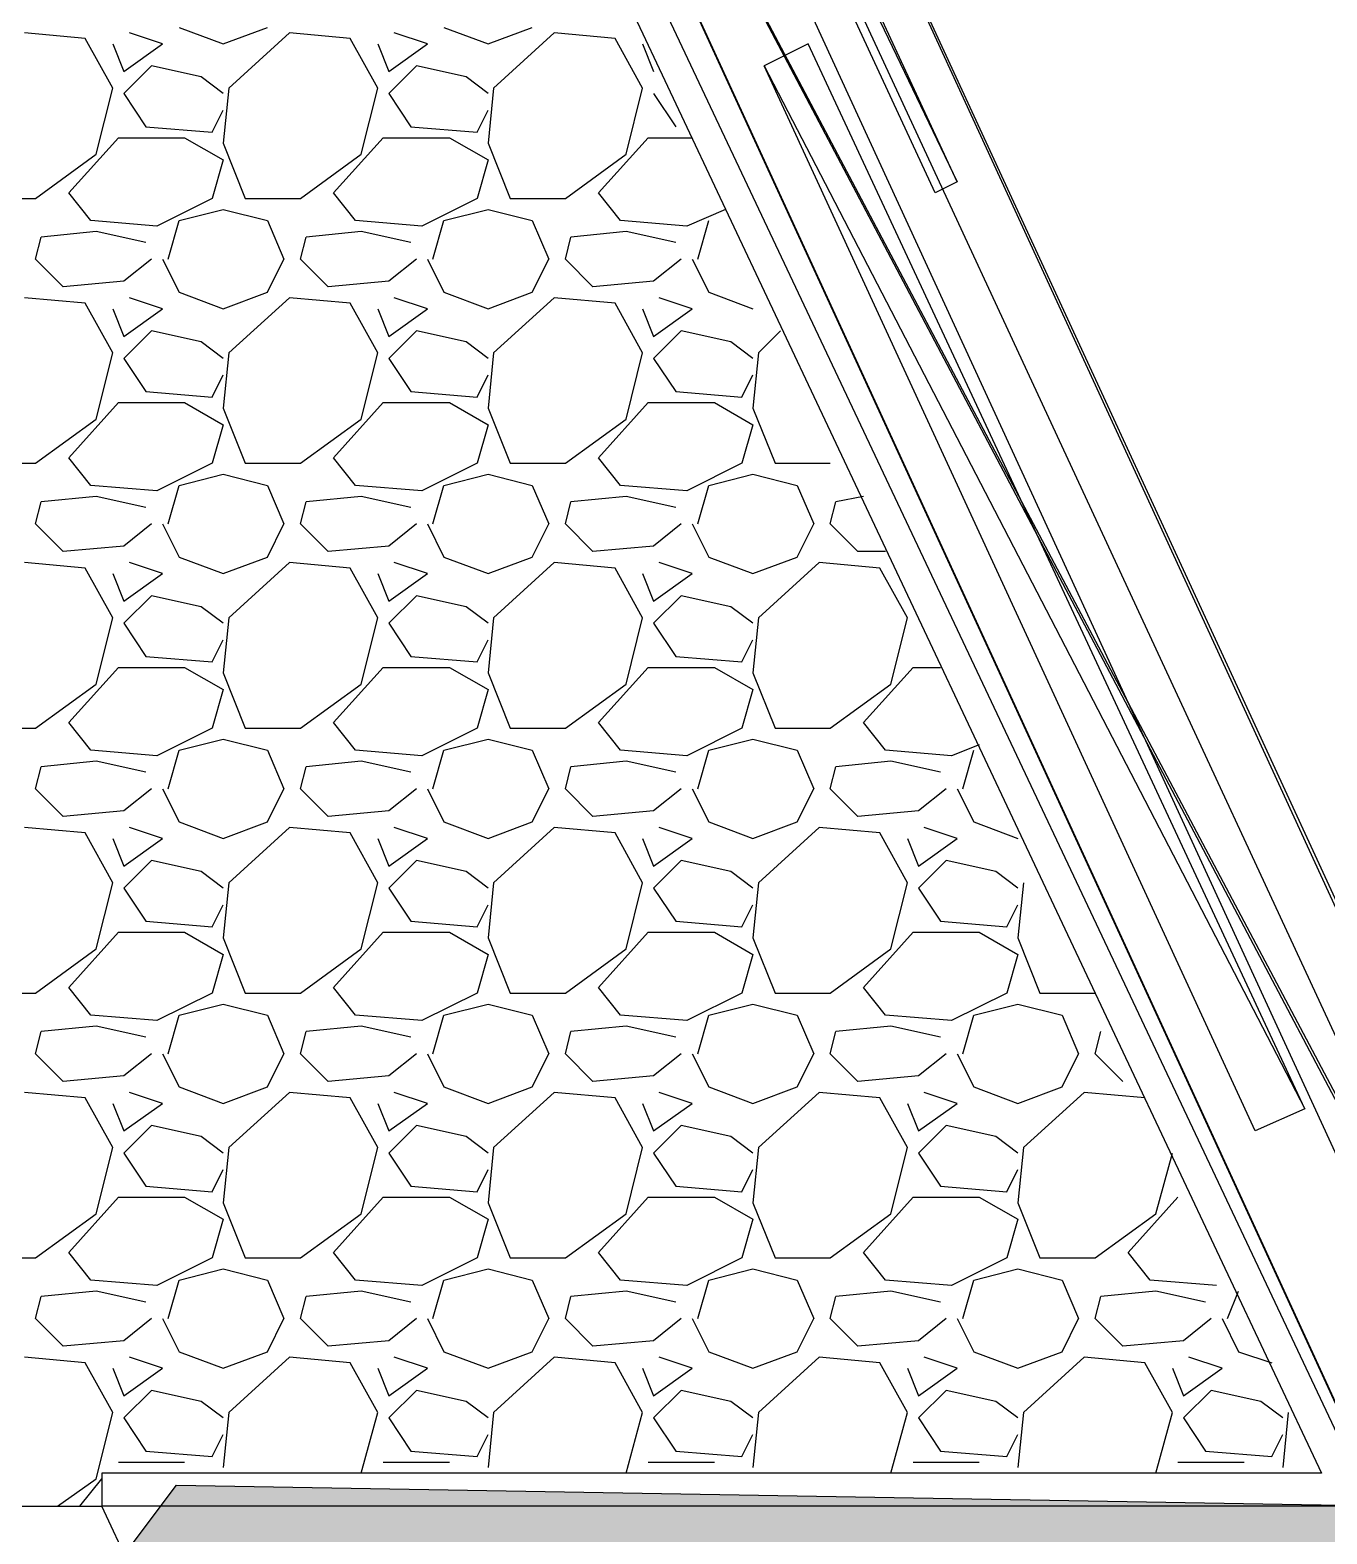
# Model space of a CAD drawing. Header units: metres. Extents: x 1 to 213, y 1 to 147.
# Drawn here: x 82.314 to 84.801, y 135.593 to 138.478 of the extents above; entities that cross this region are included whole.
import ezdxf

# ---------------------------------------------------------------- set-up
doc = ezdxf.new("R2010")
doc.units = ezdxf.units.M
doc.layers.add('00-BASE-ARQUITECTURA', color=8, linetype='Continuous')
doc.layers.add('00-BASE-MAICILLO-EXISTENTE', color=33, linetype='Continuous')

msp = doc.modelspace()

# ---------------------------------------------------------------- hatches: boundary and pattern name
at = {"layer": '00-BASE-MAICILLO-EXISTENTE'}
h = msp.add_hatch(dxfattribs=at)
h.set_pattern_fill('AR-SAND', scale=0.02)
h.paths.add_polyline_path([(52.2111, 142.4781), (53.0489, 142.3458), (60.1927, 142.434), (60.5896, 142.3017), (66.7191, 142.3899), (76.1559, 142.2576), (76.2, 140.2732), (75.9354, 139.8763), (74.2156, 138.8621), (73.4659, 139.6999), (73.1573, 139.7881), (72.6281, 139.6999), (71.217, 138.8621), (70.776, 139.5235), (70.2468, 139.8322), (69.7177, 139.6999), (68.3507, 138.8621), (67.9097, 139.5235), (67.3805, 139.8322), (66.7632, 139.6558), (65.4843, 138.8621), (65.2639, 138.9503), (64.6906, 139.7881), (64.1614, 139.7881), (63.7646, 139.5676), (62.618, 138.8621), (62.2652, 138.4211), (62.3093, 134.8933), (62.7062, 134.3201), (80.301, 134.3201), (82.109, 134.1878), (82.5059, 134.3201), (82.7704, 134.6728), (82.4618, 135.5107), (82.5941, 135.6871), (85.1517, 135.643), (86.0336, 133.4381), (86.5187, 132.7326), (87.577, 130.1749), (98.469, 106.627), (96.7052, 105.7892), (96.3083, 105.7451), (95.9555, 105.4364), (93.3097, 104.2017), (92.9128, 104.5545), (92.7805, 105.0395), (91.9427, 106.2743), (90.7079, 107.6413), (89.0322, 108.9201), (87.4888, 109.6697), (87.7093, 109.7138), (87.9739, 110.0666), (87.9739, 110.4194), (87.6211, 110.8163), (87.092, 110.8163), (86.8274, 110.5958), (86.7392, 110.1548), (86.9597, 109.7579), (86.651, 109.9343), (84.5784, 110.2871), (71.7461, 110.1989), (69.8941, 110.3753), (67.2923, 110.1548), (64.8229, 109.4052), (63.2795, 108.5232), (60.81, 106.0538), (59.7076, 103.9812), (59.2225, 102.526), (59.0021, 101.0267), (59.0021, 98.6895), (58.8698, 98.5131), (52.1229, 98.425), (51.9906, 98.7777), (51.9906, 112.6242), (52.1229, 122.3697), (52.0788, 142.2135), (52.2111, 142.4781)])

# ---------------------------------------------------------------- linework, layer by layer
at = {"layer": '00-BASE-ARQUITECTURA'}
for points in [[(132.7326, 32.6813), (129.9597, 38.5127), (126.753, 45.6776), (123.451, 52.7579), (120.0432, 60.0075), (116.7518, 67.2253), (113.5662, 74.2103), (110.4018, 81.3646), (106.9622, 88.4766), (103.6284, 95.705), (100.3476, 102.8064), (97.0456, 109.9925), (93.7859, 117.1045), (90.4204, 124.4811), (87.1396, 131.5402), (83.7529, 138.8427), (80.652, 145.5737)], [(52.1405, 142.4198), (79.3397, 142.2188), (82.9274, 140.4302), (98.4849, 106.6164)], [(76.1964, 142.0283), (79.3397, 142.0071), (82.7369, 140.1973), (84.8853, 135.6465), (82.4512, 135.6465)], [(76.2599, 141.9648), (79.3291, 141.9436), (82.6946, 140.155), (84.7901, 135.71), (82.4512, 135.71), (82.4512, 135.6465)], [(82.5994, 141.4038), (82.557, 141.3827), (84.0916, 138.1865), (82.5994, 141.4038)], [(82.557, 141.3827), (84.0916, 138.1865), (84.0493, 138.1653), (82.557, 141.3827)], [(83.1074, 140.5148), (82.7475, 140.3455), (86.1342, 133.932), (83.1074, 140.5148)], [(83.1179, 140.4937), (82.7581, 140.3243), (86.1553, 133.9108), (83.1179, 140.4937)], [(82.7475, 140.3455), (86.1342, 133.932), (85.7744, 133.7627), (82.7475, 140.3455)], [(82.7581, 140.3243), (86.1553, 133.9108), (85.7849, 133.7415), (82.7581, 140.3243)], [(76.2599, 139.9857), (78.7576, 135.6465), (82.4512, 135.6465)], [(82.4194, 138.4617), (82.303, 138.4723)], [(82.5676, 138.4511), (82.5041, 138.4723)], [(82.5994, 138.4828), (82.684, 138.4511)], [(82.684, 138.4511), (82.7687, 138.4828)], [(82.811, 138.4723), (82.6946, 138.3664)], [(82.9274, 138.4617), (82.811, 138.4723)], [(83.0756, 138.4511), (83.0121, 138.4723)], [(83.1074, 138.4828), (83.192, 138.4511)], [(83.192, 138.4511), (83.2767, 138.4828)], [(83.319, 138.4723), (83.2026, 138.3664)], [(83.4354, 138.4617), (83.319, 138.4723)], [(82.4723, 138.3664), (82.4194, 138.4617)], [(82.4723, 138.4511), (82.4935, 138.3982)], [(82.4935, 138.3982), (82.5676, 138.4511)], [(82.9803, 138.3664), (82.9274, 138.4617)], [(82.9803, 138.4511), (83.0015, 138.3982)], [(83.0015, 138.3982), (83.0756, 138.4511)], [(83.4883, 138.3664), (83.4354, 138.4617)], [(83.4883, 138.4511), (83.5095, 138.3982)], [(83.8058, 138.4511), (83.7212, 138.4088), (84.7583, 136.4085), (83.8058, 138.4511)], [(82.5464, 138.4088), (82.4935, 138.3558)], [(82.6417, 138.3876), (82.5464, 138.4088)], [(83.0544, 138.4088), (83.0015, 138.3558)], [(83.1497, 138.3876), (83.0544, 138.4088)], [(83.7212, 138.4088), (84.7583, 136.4085), (84.6631, 136.3662), (83.7212, 138.4088)], [(82.684, 138.3558), (82.6417, 138.3876)], [(83.192, 138.3558), (83.1497, 138.3876)], [(82.4406, 138.2394), (82.4723, 138.3664)], [(82.4935, 138.3558), (82.5359, 138.2923)], [(82.6946, 138.3664), (82.684, 138.2606)], [(82.9486, 138.2394), (82.9803, 138.3664)], [(83.0015, 138.3558), (83.0438, 138.2923)], [(83.2026, 138.3664), (83.192, 138.2606)], [(83.4566, 138.2394), (83.4883, 138.3664)], [(83.5095, 138.3558), (83.5518, 138.2923)], [(82.6628, 138.2818), (82.684, 138.3241)], [(83.1709, 138.2818), (83.192, 138.3241)], [(82.3877, 138.1653), (82.4829, 138.2712)], [(82.4829, 138.2712), (82.6099, 138.2712)], [(82.5359, 138.2923), (82.6628, 138.2818)], [(82.6099, 138.2712), (82.684, 138.2288)], [(82.8957, 138.1653), (82.9909, 138.2712)], [(82.9909, 138.2712), (83.1179, 138.2712)], [(83.0438, 138.2923), (83.1709, 138.2818)], [(83.1179, 138.2712), (83.192, 138.2288)], [(83.4037, 138.1653), (83.4989, 138.2712)], [(83.4989, 138.2712), (83.5836, 138.2712)], [(82.3242, 138.1548), (82.4406, 138.2394)], [(82.684, 138.2606), (82.7263, 138.1548)], [(82.8322, 138.1548), (82.9486, 138.2394)], [(83.192, 138.2606), (83.2343, 138.1548)], [(83.3402, 138.1548), (83.4566, 138.2394)], [(82.684, 138.2288), (82.6628, 138.1548)], [(83.192, 138.2288), (83.1709, 138.1548)], [(82.2183, 138.1548), (82.3242, 138.1548)], [(82.43, 138.1124), (82.3877, 138.1653)], [(82.6628, 138.1548), (82.557, 138.1018)], [(82.7263, 138.1548), (82.8322, 138.1548)], [(82.938, 138.1124), (82.8957, 138.1653)], [(83.1709, 138.1548), (83.065, 138.1018)], [(83.2343, 138.1548), (83.3402, 138.1548)], [(83.446, 138.1124), (83.4037, 138.1653)], [(82.5994, 138.1124), (82.684, 138.1336)], [(82.684, 138.1336), (82.7687, 138.1124)], [(83.1074, 138.1124), (83.192, 138.1336)], [(83.192, 138.1336), (83.2767, 138.1124)], [(83.6471, 138.1336), (83.573, 138.1018)], [(82.4406, 138.0913), (82.3348, 138.0807)], [(82.557, 138.1018), (82.43, 138.1124)], [(82.5359, 138.0701), (82.4406, 138.0913)], [(82.5782, 138.0383), (82.5994, 138.1124)], [(82.7687, 138.1124), (82.8004, 138.0383)], [(82.9486, 138.0913), (82.8428, 138.0807)], [(83.065, 138.1018), (82.938, 138.1124)], [(83.0438, 138.0701), (82.9486, 138.0913)], [(83.0862, 138.0383), (83.1074, 138.1124)], [(83.2767, 138.1124), (83.3084, 138.0383)], [(83.4566, 138.0913), (83.3508, 138.0807)], [(83.573, 138.1018), (83.446, 138.1124)], [(83.5518, 138.0701), (83.4566, 138.0913)], [(83.5942, 138.0383), (83.6154, 138.1124)], [(82.3242, 138.0383), (82.3348, 138.0807)], [(82.8322, 138.0383), (82.8428, 138.0807)], [(83.3402, 138.0383), (83.3508, 138.0807)], [(82.3771, 137.9854), (82.3242, 138.0383)], [(82.5464, 138.0383), (82.4935, 137.996)], [(82.5676, 138.0383), (82.5994, 137.9748)], [(82.7687, 137.9748), (82.8004, 138.0383)], [(82.8851, 137.9854), (82.8322, 138.0383)], [(83.0544, 138.0383), (83.0015, 137.996)], [(83.0756, 138.0383), (83.1074, 137.9748)], [(83.2767, 137.9748), (83.3084, 138.0383)], [(83.3931, 137.9854), (83.3402, 138.0383)], [(83.5624, 138.0383), (83.5095, 137.996)], [(83.5836, 138.0383), (83.6154, 137.9748)], [(82.4935, 137.996), (82.3771, 137.9854)], [(83.0015, 137.996), (82.8851, 137.9854)], [(83.5095, 137.996), (83.3931, 137.9854)], [(82.4194, 137.9537), (82.303, 137.9643)], [(82.4723, 137.8584), (82.4194, 137.9537)], [(82.5676, 137.9431), (82.5041, 137.9643)], [(82.5994, 137.9748), (82.684, 137.9431)], [(82.684, 137.9431), (82.7687, 137.9748)], [(82.811, 137.9643), (82.6946, 137.8584)], [(82.9274, 137.9537), (82.811, 137.9643)], [(82.9803, 137.8584), (82.9274, 137.9537)], [(83.0756, 137.9431), (83.0121, 137.9643)], [(83.1074, 137.9748), (83.192, 137.9431)], [(83.192, 137.9431), (83.2767, 137.9748)], [(83.319, 137.9643), (83.2026, 137.8584)], [(83.4354, 137.9537), (83.319, 137.9643)], [(83.4883, 137.8584), (83.4354, 137.9537)], [(83.5836, 137.9431), (83.5201, 137.9643)], [(83.6154, 137.9748), (83.7, 137.9431)], [(82.4723, 137.9431), (82.4935, 137.8902)], [(82.4935, 137.8902), (82.5676, 137.9431)], [(82.9803, 137.9431), (83.0015, 137.8902)], [(83.0015, 137.8902), (83.0756, 137.9431)], [(83.4883, 137.9431), (83.5095, 137.8902)], [(83.5095, 137.8902), (83.5836, 137.9431)], [(82.5464, 137.9008), (82.4935, 137.8478)], [(82.6417, 137.8796), (82.5464, 137.9008)], [(83.0544, 137.9008), (83.0015, 137.8478)], [(83.1497, 137.8796), (83.0544, 137.9008)], [(83.5624, 137.9008), (83.5095, 137.8478)], [(83.6577, 137.8796), (83.5624, 137.9008)], [(83.7529, 137.9008), (83.7106, 137.8584)], [(82.684, 137.8478), (82.6417, 137.8796)], [(83.192, 137.8478), (83.1497, 137.8796)], [(83.7, 137.8478), (83.6577, 137.8796)], [(82.4406, 137.7314), (82.4723, 137.8584)], [(82.4935, 137.8478), (82.5359, 137.7843)], [(82.6946, 137.8584), (82.684, 137.7526)], [(82.9486, 137.7314), (82.9803, 137.8584)], [(83.0015, 137.8478), (83.0438, 137.7843)], [(83.2026, 137.8584), (83.192, 137.7526)], [(83.4566, 137.7314), (83.4883, 137.8584)], [(83.5095, 137.8478), (83.5518, 137.7843)], [(83.7106, 137.8584), (83.7, 137.7526)], [(82.6628, 137.7738), (82.684, 137.8161)], [(83.1709, 137.7738), (83.192, 137.8161)], [(83.6789, 137.7738), (83.7, 137.8161)], [(82.5359, 137.7843), (82.6628, 137.7738)], [(83.0438, 137.7843), (83.1709, 137.7738)], [(83.5518, 137.7843), (83.6789, 137.7738)], [(82.3877, 137.6573), (82.4829, 137.7632)], [(82.4829, 137.7632), (82.6099, 137.7632)], [(82.6099, 137.7632), (82.684, 137.7208)], [(82.684, 137.7526), (82.7263, 137.6468)], [(82.8957, 137.6573), (82.9909, 137.7632)], [(82.9909, 137.7632), (83.1179, 137.7632)], [(83.1179, 137.7632), (83.192, 137.7208)], [(83.192, 137.7526), (83.2343, 137.6468)], [(83.4037, 137.6573), (83.4989, 137.7632)], [(83.4989, 137.7632), (83.6259, 137.7632)], [(83.6259, 137.7632), (83.7, 137.7208)], [(83.7, 137.7526), (83.7423, 137.6468)], [(82.3242, 137.6468), (82.4406, 137.7314)], [(82.684, 137.7208), (82.6628, 137.6468)], [(82.8322, 137.6468), (82.9486, 137.7314)], [(83.192, 137.7208), (83.1709, 137.6468)], [(83.3402, 137.6468), (83.4566, 137.7314)], [(83.7, 137.7208), (83.6789, 137.6468)], [(82.2183, 137.6468), (82.3242, 137.6468)], [(82.43, 137.6044), (82.3877, 137.6573)], [(82.6628, 137.6468), (82.557, 137.5938)], [(82.7263, 137.6468), (82.8322, 137.6468)], [(82.938, 137.6044), (82.8957, 137.6573)], [(83.1709, 137.6468), (83.065, 137.5938)], [(83.2343, 137.6468), (83.3402, 137.6468)], [(83.446, 137.6044), (83.4037, 137.6573)], [(83.6789, 137.6468), (83.573, 137.5938)], [(83.7423, 137.6468), (83.8482, 137.6468)], [(82.557, 137.5938), (82.43, 137.6044)], [(82.5782, 137.5303), (82.5994, 137.6044)], [(82.5994, 137.6044), (82.684, 137.6256)], [(82.684, 137.6256), (82.7687, 137.6044)], [(82.7687, 137.6044), (82.8004, 137.5303)], [(83.065, 137.5938), (82.938, 137.6044)], [(83.0862, 137.5303), (83.1074, 137.6044)], [(83.1074, 137.6044), (83.192, 137.6256)], [(83.192, 137.6256), (83.2767, 137.6044)], [(83.2767, 137.6044), (83.3084, 137.5303)], [(83.573, 137.5938), (83.446, 137.6044)], [(83.5942, 137.5303), (83.6154, 137.6044)], [(83.6154, 137.6044), (83.7, 137.6256)], [(83.7, 137.6256), (83.7847, 137.6044)], [(83.7847, 137.6044), (83.8164, 137.5303)], [(82.3242, 137.5303), (82.3348, 137.5727)], [(82.4406, 137.5833), (82.3348, 137.5727)], [(82.5359, 137.5621), (82.4406, 137.5833)], [(82.8322, 137.5303), (82.8428, 137.5727)], [(82.9486, 137.5833), (82.8428, 137.5727)], [(83.0438, 137.5621), (82.9486, 137.5833)], [(83.3402, 137.5303), (83.3508, 137.5727)], [(83.4566, 137.5833), (83.3508, 137.5727)], [(83.5518, 137.5621), (83.4566, 137.5833)], [(83.8482, 137.5303), (83.8588, 137.5727)], [(83.9117, 137.5833), (83.8588, 137.5727)], [(82.3771, 137.4774), (82.3242, 137.5303)], [(82.5464, 137.5303), (82.4935, 137.488)], [(82.5676, 137.5303), (82.5994, 137.4668)], [(82.7687, 137.4668), (82.8004, 137.5303)], [(82.8851, 137.4774), (82.8322, 137.5303)], [(83.0544, 137.5303), (83.0015, 137.488)], [(83.0756, 137.5303), (83.1074, 137.4668)], [(83.2767, 137.4668), (83.3084, 137.5303)], [(83.3931, 137.4774), (83.3402, 137.5303)], [(83.5624, 137.5303), (83.5095, 137.488)], [(83.5836, 137.5303), (83.6154, 137.4668)], [(83.7847, 137.4668), (83.8164, 137.5303)], [(83.9011, 137.4774), (83.8482, 137.5303)], [(82.4935, 137.488), (82.3771, 137.4774)], [(83.0015, 137.488), (82.8851, 137.4774)], [(83.5095, 137.488), (83.3931, 137.4774)], [(82.4194, 137.4457), (82.303, 137.4563)], [(82.5676, 137.4351), (82.5041, 137.4563)], [(82.5994, 137.4668), (82.684, 137.4351)], [(82.684, 137.4351), (82.7687, 137.4668)], [(82.811, 137.4563), (82.6946, 137.3504)], [(82.9274, 137.4457), (82.811, 137.4563)], [(83.0756, 137.4351), (83.0121, 137.4563)], [(83.1074, 137.4668), (83.192, 137.4351)], [(83.192, 137.4351), (83.2767, 137.4668)], [(83.319, 137.4563), (83.2026, 137.3504)], [(83.4354, 137.4457), (83.319, 137.4563)], [(83.5836, 137.4351), (83.5201, 137.4563)], [(83.6154, 137.4668), (83.7, 137.4351)], [(83.7, 137.4351), (83.7847, 137.4668)], [(83.827, 137.4563), (83.7106, 137.3504)], [(83.9434, 137.4457), (83.827, 137.4563)], [(83.954, 137.4774), (83.9011, 137.4774)], [(82.4723, 137.3504), (82.4194, 137.4457)], [(82.4723, 137.4351), (82.4935, 137.3822)], [(82.4935, 137.3822), (82.5676, 137.4351)], [(82.9803, 137.3504), (82.9274, 137.4457)], [(82.9803, 137.4351), (83.0015, 137.3822)], [(83.0015, 137.3822), (83.0756, 137.4351)], [(83.4883, 137.3504), (83.4354, 137.4457)], [(83.4883, 137.4351), (83.5095, 137.3822)], [(83.5095, 137.3822), (83.5836, 137.4351)], [(83.9963, 137.3504), (83.9434, 137.4457)], [(82.5464, 137.3928), (82.4935, 137.3398)], [(82.6417, 137.3716), (82.5464, 137.3928)], [(82.684, 137.3398), (82.6417, 137.3716)], [(83.0544, 137.3928), (83.0015, 137.3398)], [(83.1497, 137.3716), (83.0544, 137.3928)], [(83.192, 137.3398), (83.1497, 137.3716)], [(83.5624, 137.3928), (83.5095, 137.3398)], [(83.6577, 137.3716), (83.5624, 137.3928)], [(83.7, 137.3398), (83.6577, 137.3716)], [(82.4406, 137.2234), (82.4723, 137.3504)], [(82.6946, 137.3504), (82.684, 137.2446)], [(82.9486, 137.2234), (82.9803, 137.3504)], [(83.2026, 137.3504), (83.192, 137.2446)], [(83.4566, 137.2234), (83.4883, 137.3504)], [(83.7106, 137.3504), (83.7, 137.2446)], [(83.9646, 137.2234), (83.9963, 137.3504)], [(82.4935, 137.3398), (82.5359, 137.2763)], [(83.0015, 137.3398), (83.0438, 137.2763)], [(83.5095, 137.3398), (83.5518, 137.2763)], [(82.6628, 137.2658), (82.684, 137.3081)], [(83.1709, 137.2658), (83.192, 137.3081)], [(83.6789, 137.2658), (83.7, 137.3081)], [(82.3877, 137.1493), (82.4829, 137.2552)], [(82.4829, 137.2552), (82.6099, 137.2552)], [(82.5359, 137.2763), (82.6628, 137.2658)], [(82.6099, 137.2552), (82.684, 137.2128)], [(82.8957, 137.1493), (82.9909, 137.2552)], [(82.9909, 137.2552), (83.1179, 137.2552)], [(83.0438, 137.2763), (83.1709, 137.2658)], [(83.1179, 137.2552), (83.192, 137.2128)], [(83.4037, 137.1493), (83.4989, 137.2552)], [(83.4989, 137.2552), (83.6259, 137.2552)], [(83.5518, 137.2763), (83.6789, 137.2658)], [(83.6259, 137.2552), (83.7, 137.2128)], [(83.9117, 137.1493), (84.0069, 137.2552)], [(84.0069, 137.2552), (84.0598, 137.2552)], [(82.684, 137.2446), (82.7263, 137.1388)], [(83.192, 137.2446), (83.2343, 137.1388)], [(83.7, 137.2446), (83.7423, 137.1388)], [(82.3242, 137.1388), (82.4406, 137.2234)], [(82.684, 137.2128), (82.6628, 137.1388)], [(82.8322, 137.1388), (82.9486, 137.2234)], [(83.192, 137.2128), (83.1709, 137.1388)], [(83.3402, 137.1388), (83.4566, 137.2234)], [(83.7, 137.2128), (83.6789, 137.1388)], [(83.8482, 137.1388), (83.9646, 137.2234)], [(82.43, 137.0964), (82.3877, 137.1493)], [(82.938, 137.0964), (82.8957, 137.1493)], [(83.446, 137.0964), (83.4037, 137.1493)], [(83.954, 137.0964), (83.9117, 137.1493)], [(82.2183, 137.1388), (82.3242, 137.1388)], [(82.6628, 137.1388), (82.557, 137.0858)], [(82.5994, 137.0964), (82.684, 137.1176)], [(82.684, 137.1176), (82.7687, 137.0964)], [(82.7263, 137.1388), (82.8322, 137.1388)], [(83.1709, 137.1388), (83.065, 137.0858)], [(83.1074, 137.0964), (83.192, 137.1176)], [(83.192, 137.1176), (83.2767, 137.0964)], [(83.2343, 137.1388), (83.3402, 137.1388)], [(83.6789, 137.1388), (83.573, 137.0858)], [(83.6154, 137.0964), (83.7, 137.1176)], [(83.7, 137.1176), (83.7847, 137.0964)], [(83.7423, 137.1388), (83.8482, 137.1388)], [(82.557, 137.0858), (82.43, 137.0964)], [(82.5782, 137.0223), (82.5994, 137.0964)], [(82.7687, 137.0964), (82.8004, 137.0223)], [(83.065, 137.0858), (82.938, 137.0964)], [(83.0862, 137.0223), (83.1074, 137.0964)], [(83.2767, 137.0964), (83.3084, 137.0223)], [(83.573, 137.0858), (83.446, 137.0964)], [(83.5942, 137.0223), (83.6154, 137.0964)], [(83.7847, 137.0964), (83.8164, 137.0223)], [(84.081, 137.0858), (83.954, 137.0964)], [(84.1339, 137.107), (84.081, 137.0858)], [(84.1022, 137.0223), (84.1234, 137.0964)], [(82.3242, 137.0223), (82.3348, 137.0647)], [(82.4406, 137.0753), (82.3348, 137.0647)], [(82.5359, 137.0541), (82.4406, 137.0753)], [(82.8322, 137.0223), (82.8428, 137.0647)], [(82.9486, 137.0753), (82.8428, 137.0647)], [(83.0438, 137.0541), (82.9486, 137.0753)], [(83.3402, 137.0223), (83.3508, 137.0647)], [(83.4566, 137.0753), (83.3508, 137.0647)], [(83.5518, 137.0541), (83.4566, 137.0753)], [(83.8482, 137.0223), (83.8588, 137.0647)], [(83.9646, 137.0753), (83.8588, 137.0647)], [(84.0598, 137.0541), (83.9646, 137.0753)], [(82.3771, 136.9694), (82.3242, 137.0223)], [(82.5464, 137.0223), (82.4935, 136.98)], [(82.5676, 137.0223), (82.5994, 136.9588)], [(82.7687, 136.9588), (82.8004, 137.0223)], [(82.8851, 136.9694), (82.8322, 137.0223)], [(83.0544, 137.0223), (83.0015, 136.98)], [(83.0756, 137.0223), (83.1074, 136.9588)], [(83.2767, 136.9588), (83.3084, 137.0223)], [(83.3931, 136.9694), (83.3402, 137.0223)], [(83.5624, 137.0223), (83.5095, 136.98)], [(83.5836, 137.0223), (83.6154, 136.9588)], [(83.7847, 136.9588), (83.8164, 137.0223)], [(83.9011, 136.9694), (83.8482, 137.0223)], [(84.0704, 137.0223), (84.0175, 136.98)], [(84.0916, 137.0223), (84.1234, 136.9588)], [(82.4935, 136.98), (82.3771, 136.9694)], [(83.0015, 136.98), (82.8851, 136.9694)], [(83.5095, 136.98), (83.3931, 136.9694)], [(84.0175, 136.98), (83.9011, 136.9694)], [(82.4194, 136.9377), (82.303, 136.9483)], [(82.4723, 136.8424), (82.4194, 136.9377)], [(82.5676, 136.9271), (82.5041, 136.9483)], [(82.5994, 136.9588), (82.684, 136.9271)], [(82.684, 136.9271), (82.7687, 136.9588)], [(82.811, 136.9483), (82.6946, 136.8424)], [(82.9274, 136.9377), (82.811, 136.9483)], [(82.9803, 136.8424), (82.9274, 136.9377)], [(83.0756, 136.9271), (83.0121, 136.9483)], [(83.1074, 136.9588), (83.192, 136.9271)], [(83.192, 136.9271), (83.2767, 136.9588)], [(83.319, 136.9483), (83.2026, 136.8424)], [(83.4354, 136.9377), (83.319, 136.9483)], [(83.4883, 136.8424), (83.4354, 136.9377)], [(83.5836, 136.9271), (83.5201, 136.9483)], [(83.6154, 136.9588), (83.7, 136.9271)], [(83.7, 136.9271), (83.7847, 136.9588)], [(83.827, 136.9483), (83.7106, 136.8424)], [(83.9434, 136.9377), (83.827, 136.9483)], [(83.9963, 136.8424), (83.9434, 136.9377)], [(84.0916, 136.9271), (84.0281, 136.9483)], [(84.1234, 136.9588), (84.208, 136.9271)], [(82.4723, 136.9271), (82.4935, 136.8742)], [(82.4935, 136.8742), (82.5676, 136.9271)], [(82.9803, 136.9271), (83.0015, 136.8742)], [(83.0015, 136.8742), (83.0756, 136.9271)], [(83.4883, 136.9271), (83.5095, 136.8742)], [(83.5095, 136.8742), (83.5836, 136.9271)], [(83.9963, 136.9271), (84.0175, 136.8742)], [(84.0175, 136.8742), (84.0916, 136.9271)], [(82.5464, 136.8848), (82.4935, 136.8318)], [(82.6417, 136.8636), (82.5464, 136.8848)], [(83.0544, 136.8848), (83.0015, 136.8318)], [(83.1497, 136.8636), (83.0544, 136.8848)], [(83.5624, 136.8848), (83.5095, 136.8318)], [(83.6577, 136.8636), (83.5624, 136.8848)], [(84.0704, 136.8848), (84.0175, 136.8318)], [(84.1657, 136.8636), (84.0704, 136.8848)], [(82.684, 136.8318), (82.6417, 136.8636)], [(83.192, 136.8318), (83.1497, 136.8636)], [(83.7, 136.8318), (83.6577, 136.8636)], [(84.208, 136.8318), (84.1657, 136.8636)], [(82.4406, 136.7154), (82.4723, 136.8424)], [(82.4935, 136.8318), (82.5359, 136.7683)], [(82.6946, 136.8424), (82.684, 136.7366)], [(82.9486, 136.7154), (82.9803, 136.8424)], [(83.0015, 136.8318), (83.0438, 136.7683)], [(83.2026, 136.8424), (83.192, 136.7366)], [(83.4566, 136.7154), (83.4883, 136.8424)], [(83.5095, 136.8318), (83.5518, 136.7683)], [(83.7106, 136.8424), (83.7, 136.7366)], [(83.9646, 136.7154), (83.9963, 136.8424)], [(84.0175, 136.8318), (84.0598, 136.7683)], [(84.2186, 136.8424), (84.208, 136.7366)], [(82.6628, 136.7578), (82.684, 136.8001)], [(83.1709, 136.7578), (83.192, 136.8001)], [(83.6789, 136.7578), (83.7, 136.8001)], [(84.1869, 136.7578), (84.208, 136.8001)], [(82.5359, 136.7683), (82.6628, 136.7578)], [(83.0438, 136.7683), (83.1709, 136.7578)], [(83.5518, 136.7683), (83.6789, 136.7578)], [(84.0598, 136.7683), (84.1869, 136.7578)], [(82.3877, 136.6413), (82.4829, 136.7472)], [(82.4829, 136.7472), (82.6099, 136.7472)], [(82.6099, 136.7472), (82.684, 136.7048)], [(82.684, 136.7366), (82.7263, 136.6308)], [(82.8957, 136.6413), (82.9909, 136.7472)], [(82.9909, 136.7472), (83.1179, 136.7472)], [(83.1179, 136.7472), (83.192, 136.7048)], [(83.192, 136.7366), (83.2343, 136.6308)], [(83.4037, 136.6413), (83.4989, 136.7472)], [(83.4989, 136.7472), (83.6259, 136.7472)], [(83.6259, 136.7472), (83.7, 136.7048)], [(83.7, 136.7366), (83.7423, 136.6308)], [(83.9117, 136.6413), (84.0069, 136.7472)], [(84.0069, 136.7472), (84.1339, 136.7472)], [(84.1339, 136.7472), (84.208, 136.7048)], [(84.208, 136.7366), (84.2503, 136.6308)], [(82.3242, 136.6308), (82.4406, 136.7154)], [(82.8322, 136.6308), (82.9486, 136.7154)], [(83.3402, 136.6308), (83.4566, 136.7154)], [(83.8482, 136.6308), (83.9646, 136.7154)], [(82.684, 136.7048), (82.6628, 136.6308)], [(83.192, 136.7048), (83.1709, 136.6308)], [(83.7, 136.7048), (83.6789, 136.6308)], [(84.208, 136.7048), (84.1869, 136.6308)], [(82.2183, 136.6308), (82.3242, 136.6308)], [(82.43, 136.5884), (82.3877, 136.6413)], [(82.6628, 136.6308), (82.557, 136.5778)], [(82.7263, 136.6308), (82.8322, 136.6308)], [(82.938, 136.5884), (82.8957, 136.6413)], [(83.1709, 136.6308), (83.065, 136.5778)], [(83.2343, 136.6308), (83.3402, 136.6308)], [(83.446, 136.5884), (83.4037, 136.6413)], [(83.6789, 136.6308), (83.573, 136.5778)], [(83.7423, 136.6308), (83.8482, 136.6308)], [(83.954, 136.5884), (83.9117, 136.6413)], [(84.1869, 136.6308), (84.081, 136.5778)], [(84.2503, 136.6308), (84.3562, 136.6308)], [(82.5994, 136.5884), (82.684, 136.6096)], [(82.684, 136.6096), (82.7687, 136.5884)], [(83.1074, 136.5884), (83.192, 136.6096)], [(83.192, 136.6096), (83.2767, 136.5884)], [(83.6154, 136.5884), (83.7, 136.6096)], [(83.7, 136.6096), (83.7847, 136.5884)], [(84.1234, 136.5884), (84.208, 136.6096)], [(84.208, 136.6096), (84.2927, 136.5884)], [(82.4406, 136.5673), (82.3348, 136.5567)], [(82.557, 136.5778), (82.43, 136.5884)], [(82.5359, 136.5461), (82.4406, 136.5673)], [(82.5782, 136.5143), (82.5994, 136.5884)], [(82.7687, 136.5884), (82.8004, 136.5143)], [(82.9486, 136.5673), (82.8428, 136.5567)], [(83.065, 136.5778), (82.938, 136.5884)], [(83.0438, 136.5461), (82.9486, 136.5673)], [(83.0862, 136.5143), (83.1074, 136.5884)], [(83.2767, 136.5884), (83.3084, 136.5143)], [(83.4566, 136.5673), (83.3508, 136.5567)], [(83.573, 136.5778), (83.446, 136.5884)], [(83.5518, 136.5461), (83.4566, 136.5673)], [(83.5942, 136.5143), (83.6154, 136.5884)], [(83.7847, 136.5884), (83.8164, 136.5143)], [(83.9646, 136.5673), (83.8588, 136.5567)], [(84.081, 136.5778), (83.954, 136.5884)], [(84.0598, 136.5461), (83.9646, 136.5673)], [(84.1022, 136.5143), (84.1234, 136.5884)], [(84.2927, 136.5884), (84.3244, 136.5143)], [(82.3242, 136.5143), (82.3348, 136.5567)], [(82.8322, 136.5143), (82.8428, 136.5567)], [(83.3402, 136.5143), (83.3508, 136.5567)], [(83.8482, 136.5143), (83.8588, 136.5567)], [(84.3562, 136.5143), (84.3668, 136.5567)], [(82.3771, 136.4614), (82.3242, 136.5143)], [(82.5464, 136.5143), (82.4935, 136.472)], [(82.5676, 136.5143), (82.5994, 136.4508)], [(82.7687, 136.4508), (82.8004, 136.5143)], [(82.8851, 136.4614), (82.8322, 136.5143)], [(83.0544, 136.5143), (83.0015, 136.472)], [(83.0756, 136.5143), (83.1074, 136.4508)], [(83.2767, 136.4508), (83.3084, 136.5143)], [(83.3931, 136.4614), (83.3402, 136.5143)], [(83.5624, 136.5143), (83.5095, 136.472)], [(83.5836, 136.5143), (83.6154, 136.4508)], [(83.7847, 136.4508), (83.8164, 136.5143)], [(83.9011, 136.4614), (83.8482, 136.5143)], [(84.0704, 136.5143), (84.0175, 136.472)], [(84.0916, 136.5143), (84.1234, 136.4508)], [(84.2927, 136.4508), (84.3244, 136.5143)], [(84.4091, 136.4614), (84.3562, 136.5143)], [(82.4935, 136.472), (82.3771, 136.4614)], [(82.5994, 136.4508), (82.684, 136.4191)], [(82.684, 136.4191), (82.7687, 136.4508)], [(83.0015, 136.472), (82.8851, 136.4614)], [(83.1074, 136.4508), (83.192, 136.4191)], [(83.192, 136.4191), (83.2767, 136.4508)], [(83.5095, 136.472), (83.3931, 136.4614)], [(83.6154, 136.4508), (83.7, 136.4191)], [(83.7, 136.4191), (83.7847, 136.4508)], [(84.0175, 136.472), (83.9011, 136.4614)], [(84.1234, 136.4508), (84.208, 136.4191)], [(84.208, 136.4191), (84.2927, 136.4508)], [(82.4194, 136.4297), (82.303, 136.4403)], [(82.4723, 136.3344), (82.4194, 136.4297)], [(82.4723, 136.4191), (82.4935, 136.3662)], [(82.4935, 136.3662), (82.5676, 136.4191)], [(82.5676, 136.4191), (82.5041, 136.4403)], [(82.811, 136.4403), (82.6946, 136.3344)], [(82.9274, 136.4297), (82.811, 136.4403)], [(82.9803, 136.3344), (82.9274, 136.4297)], [(82.9803, 136.4191), (83.0015, 136.3662)], [(83.0015, 136.3662), (83.0756, 136.4191)], [(83.0756, 136.4191), (83.0121, 136.4403)], [(83.319, 136.4403), (83.2026, 136.3344)], [(83.4354, 136.4297), (83.319, 136.4403)], [(83.4883, 136.3344), (83.4354, 136.4297)], [(83.4883, 136.4191), (83.5095, 136.3662)], [(83.5095, 136.3662), (83.5836, 136.4191)], [(83.5836, 136.4191), (83.5201, 136.4403)], [(83.827, 136.4403), (83.7106, 136.3344)], [(83.9434, 136.4297), (83.827, 136.4403)], [(83.9963, 136.3344), (83.9434, 136.4297)], [(83.9963, 136.4191), (84.0175, 136.3662)], [(84.0175, 136.3662), (84.0916, 136.4191)], [(84.0916, 136.4191), (84.0281, 136.4403)], [(84.335, 136.4403), (84.2186, 136.3344)], [(84.4514, 136.4297), (84.335, 136.4403)], [(82.5464, 136.3768), (82.4935, 136.3238)], [(82.6417, 136.3556), (82.5464, 136.3768)], [(83.0544, 136.3768), (83.0015, 136.3238)], [(83.1497, 136.3556), (83.0544, 136.3768)], [(83.5624, 136.3768), (83.5095, 136.3238)], [(83.6577, 136.3556), (83.5624, 136.3768)], [(84.0704, 136.3768), (84.0175, 136.3238)], [(84.1657, 136.3556), (84.0704, 136.3768)], [(82.4406, 136.2074), (82.4723, 136.3344)], [(82.684, 136.3238), (82.6417, 136.3556)], [(82.6946, 136.3344), (82.684, 136.2286)], [(82.9486, 136.2074), (82.9803, 136.3344)], [(83.192, 136.3238), (83.1497, 136.3556)], [(83.2026, 136.3344), (83.192, 136.2286)], [(83.4566, 136.2074), (83.4883, 136.3344)], [(83.7, 136.3238), (83.6577, 136.3556)], [(83.7106, 136.3344), (83.7, 136.2286)], [(83.9646, 136.2074), (83.9963, 136.3344)], [(84.208, 136.3238), (84.1657, 136.3556)], [(84.2186, 136.3344), (84.208, 136.2286)], [(82.4935, 136.3238), (82.5359, 136.2603)], [(83.0015, 136.3238), (83.0438, 136.2603)], [(83.5095, 136.3238), (83.5518, 136.2603)], [(84.0175, 136.3238), (84.0598, 136.2603)], [(84.4726, 136.2074), (84.5043, 136.3238)], [(82.6628, 136.2498), (82.684, 136.2921)], [(83.1709, 136.2498), (83.192, 136.2921)], [(83.6789, 136.2498), (83.7, 136.2921)], [(84.1869, 136.2498), (84.208, 136.2921)], [(82.5359, 136.2603), (82.6628, 136.2498)], [(83.0438, 136.2603), (83.1709, 136.2498)], [(83.5518, 136.2603), (83.6789, 136.2498)], [(84.0598, 136.2603), (84.1869, 136.2498)], [(82.3877, 136.1333), (82.4829, 136.2392)], [(82.4829, 136.2392), (82.6099, 136.2392)], [(82.6099, 136.2392), (82.684, 136.1968)], [(82.684, 136.2286), (82.7263, 136.1228)], [(82.8957, 136.1333), (82.9909, 136.2392)], [(82.9909, 136.2392), (83.1179, 136.2392)], [(83.1179, 136.2392), (83.192, 136.1968)], [(83.192, 136.2286), (83.2343, 136.1228)], [(83.4037, 136.1333), (83.4989, 136.2392)], [(83.4989, 136.2392), (83.6259, 136.2392)], [(83.6259, 136.2392), (83.7, 136.1968)], [(83.7, 136.2286), (83.7423, 136.1228)], [(83.9117, 136.1333), (84.0069, 136.2392)], [(84.0069, 136.2392), (84.1339, 136.2392)], [(84.1339, 136.2392), (84.208, 136.1968)], [(84.208, 136.2286), (84.2503, 136.1228)], [(84.4197, 136.1333), (84.5149, 136.2392)], [(82.3242, 136.1228), (82.4406, 136.2074)], [(82.684, 136.1968), (82.6628, 136.1228)], [(82.8322, 136.1228), (82.9486, 136.2074)], [(83.192, 136.1968), (83.1709, 136.1228)], [(83.3402, 136.1228), (83.4566, 136.2074)], [(83.7, 136.1968), (83.6789, 136.1228)], [(83.8482, 136.1228), (83.9646, 136.2074)], [(84.208, 136.1968), (84.1869, 136.1228)], [(84.3562, 136.1228), (84.4726, 136.2074)], [(82.43, 136.0804), (82.3877, 136.1333)], [(82.938, 136.0804), (82.8957, 136.1333)], [(83.446, 136.0804), (83.4037, 136.1333)], [(83.954, 136.0804), (83.9117, 136.1333)], [(84.462, 136.0804), (84.4197, 136.1333)], [(82.2183, 136.1228), (82.3242, 136.1228)], [(82.6628, 136.1228), (82.557, 136.0698)], [(82.5994, 136.0804), (82.684, 136.1016)], [(82.684, 136.1016), (82.7687, 136.0804)], [(82.7263, 136.1228), (82.8322, 136.1228)], [(83.1709, 136.1228), (83.065, 136.0698)], [(83.1074, 136.0804), (83.192, 136.1016)], [(83.192, 136.1016), (83.2767, 136.0804)], [(83.2343, 136.1228), (83.3402, 136.1228)], [(83.6789, 136.1228), (83.573, 136.0698)], [(83.6154, 136.0804), (83.7, 136.1016)], [(83.7, 136.1016), (83.7847, 136.0804)], [(83.7423, 136.1228), (83.8482, 136.1228)], [(84.1869, 136.1228), (84.081, 136.0698)], [(84.1234, 136.0804), (84.208, 136.1016)], [(84.208, 136.1016), (84.2927, 136.0804)], [(84.2503, 136.1228), (84.3562, 136.1228)], [(82.557, 136.0698), (82.43, 136.0804)], [(82.5782, 136.0063), (82.5994, 136.0804)], [(82.7687, 136.0804), (82.8004, 136.0063)], [(83.065, 136.0698), (82.938, 136.0804)], [(83.0862, 136.0063), (83.1074, 136.0804)], [(83.2767, 136.0804), (83.3084, 136.0063)], [(83.573, 136.0698), (83.446, 136.0804)], [(83.5942, 136.0063), (83.6154, 136.0804)], [(83.7847, 136.0804), (83.8164, 136.0063)], [(84.081, 136.0698), (83.954, 136.0804)], [(84.1022, 136.0063), (84.1234, 136.0804)], [(84.2927, 136.0804), (84.3244, 136.0063)], [(84.589, 136.0698), (84.462, 136.0804)], [(82.3242, 136.0063), (82.3348, 136.0487)], [(82.4406, 136.0593), (82.3348, 136.0487)], [(82.5359, 136.0381), (82.4406, 136.0593)], [(82.8322, 136.0063), (82.8428, 136.0487)], [(82.9486, 136.0593), (82.8428, 136.0487)], [(83.0438, 136.0381), (82.9486, 136.0593)], [(83.3402, 136.0063), (83.3508, 136.0487)], [(83.4566, 136.0593), (83.3508, 136.0487)], [(83.5518, 136.0381), (83.4566, 136.0593)], [(83.8482, 136.0063), (83.8588, 136.0487)], [(83.9646, 136.0593), (83.8588, 136.0487)], [(84.0598, 136.0381), (83.9646, 136.0593)], [(84.3562, 136.0063), (84.3668, 136.0487)], [(84.4726, 136.0593), (84.3668, 136.0487)], [(84.5678, 136.0381), (84.4726, 136.0593)], [(84.6102, 136.0063), (84.6313, 136.0593)], [(82.3771, 135.9534), (82.3242, 136.0063)], [(82.5464, 136.0063), (82.4935, 135.964)], [(82.5676, 136.0063), (82.5994, 135.9429)], [(82.7687, 135.9429), (82.8004, 136.0063)], [(82.8851, 135.9534), (82.8322, 136.0063)], [(83.0544, 136.0063), (83.0015, 135.964)], [(83.0756, 136.0063), (83.1074, 135.9429)], [(83.2767, 135.9429), (83.3084, 136.0063)], [(83.3931, 135.9534), (83.3402, 136.0063)], [(83.5624, 136.0063), (83.5095, 135.964)], [(83.5836, 136.0063), (83.6154, 135.9429)], [(83.7847, 135.9429), (83.8164, 136.0063)], [(83.9011, 135.9534), (83.8482, 136.0063)], [(84.0704, 136.0063), (84.0175, 135.964)], [(84.0916, 136.0063), (84.1234, 135.9429)], [(84.2927, 135.9429), (84.3244, 136.0063)], [(84.4091, 135.9534), (84.3562, 136.0063)], [(84.5784, 136.0063), (84.5255, 135.964)], [(84.5996, 136.0063), (84.6313, 135.9429)], [(82.4935, 135.964), (82.3771, 135.9534)], [(83.0015, 135.964), (82.8851, 135.9534)], [(83.5095, 135.964), (83.3931, 135.9534)], [(84.0175, 135.964), (83.9011, 135.9534)], [(84.5255, 135.964), (84.4091, 135.9534)], [(82.4194, 135.9217), (82.303, 135.9323)], [(82.5676, 135.9111), (82.5041, 135.9323)], [(82.5994, 135.9429), (82.684, 135.9111)], [(82.684, 135.9111), (82.7687, 135.9429)], [(82.811, 135.9323), (82.6946, 135.8264)], [(82.9274, 135.9217), (82.811, 135.9323)], [(83.0756, 135.9111), (83.0121, 135.9323)], [(83.1074, 135.9429), (83.192, 135.9111)], [(83.192, 135.9111), (83.2767, 135.9429)], [(83.319, 135.9323), (83.2026, 135.8264)], [(83.4354, 135.9217), (83.319, 135.9323)], [(83.5836, 135.9111), (83.5201, 135.9323)], [(83.6154, 135.9429), (83.7, 135.9111)], [(83.7, 135.9111), (83.7847, 135.9429)], [(83.827, 135.9323), (83.7106, 135.8264)], [(83.9434, 135.9217), (83.827, 135.9323)], [(84.0916, 135.9111), (84.0281, 135.9323)], [(84.1234, 135.9429), (84.208, 135.9111)], [(84.208, 135.9111), (84.2927, 135.9429)], [(84.335, 135.9323), (84.2186, 135.8264)], [(84.4514, 135.9217), (84.335, 135.9323)], [(84.5996, 135.9111), (84.5361, 135.9323)], [(84.6313, 135.9429), (84.6949, 135.9217)], [(82.4723, 135.8264), (82.4194, 135.9217)], [(82.4723, 135.9111), (82.4935, 135.8582)], [(82.4935, 135.8582), (82.5676, 135.9111)], [(82.9803, 135.8264), (82.9274, 135.9217)], [(82.9803, 135.9111), (83.0015, 135.8582)], [(83.0015, 135.8582), (83.0756, 135.9111)], [(83.4883, 135.8264), (83.4354, 135.9217)], [(83.4883, 135.9111), (83.5095, 135.8582)], [(83.5095, 135.8582), (83.5836, 135.9111)], [(83.9963, 135.8264), (83.9434, 135.9217)], [(83.9963, 135.9111), (84.0175, 135.8582)], [(84.0175, 135.8582), (84.0916, 135.9111)], [(84.5043, 135.8264), (84.4514, 135.9217)], [(84.5043, 135.9111), (84.5255, 135.8582)], [(84.5255, 135.8582), (84.5996, 135.9111)], [(82.5464, 135.8688), (82.4935, 135.8158)], [(82.6417, 135.8476), (82.5464, 135.8688)], [(82.684, 135.8158), (82.6417, 135.8476)], [(83.0544, 135.8688), (83.0015, 135.8158)], [(83.1497, 135.8476), (83.0544, 135.8688)], [(83.192, 135.8158), (83.1497, 135.8476)], [(83.5624, 135.8688), (83.5095, 135.8158)], [(83.6577, 135.8476), (83.5624, 135.8688)], [(83.7, 135.8158), (83.6577, 135.8476)], [(84.0704, 135.8688), (84.0175, 135.8158)], [(84.1657, 135.8476), (84.0704, 135.8688)], [(84.208, 135.8158), (84.1657, 135.8476)], [(84.5784, 135.8688), (84.5255, 135.8158)], [(84.6737, 135.8476), (84.5784, 135.8688)], [(84.716, 135.8158), (84.6737, 135.8476)], [(82.4406, 135.6994), (82.4723, 135.8264)], [(82.4935, 135.8158), (82.5359, 135.7523)], [(82.6946, 135.8264), (82.684, 135.7206)], [(82.9486, 135.71), (82.9803, 135.8264)], [(83.0015, 135.8158), (83.0438, 135.7523)], [(83.2026, 135.8264), (83.192, 135.7206)], [(83.4566, 135.71), (83.4883, 135.8264)], [(83.5095, 135.8158), (83.5518, 135.7523)], [(83.7106, 135.8264), (83.7, 135.7206)], [(83.9646, 135.71), (83.9963, 135.8264)], [(84.0175, 135.8158), (84.0598, 135.7523)], [(84.2186, 135.8264), (84.208, 135.7206)], [(84.4726, 135.71), (84.5043, 135.8264)], [(84.5255, 135.8158), (84.5678, 135.7523)], [(84.7266, 135.8264), (84.716, 135.7206)], [(82.6628, 135.7418), (82.684, 135.7841)], [(83.1709, 135.7418), (83.192, 135.7841)], [(83.6789, 135.7418), (83.7, 135.7841)], [(84.1869, 135.7418), (84.208, 135.7841)], [(84.6949, 135.7418), (84.716, 135.7841)], [(82.4829, 135.7312), (82.6099, 135.7312)], [(82.5359, 135.7523), (82.6628, 135.7418)], [(82.9909, 135.7312), (83.1179, 135.7312)], [(83.0438, 135.7523), (83.1709, 135.7418)], [(83.4989, 135.7312), (83.6259, 135.7312)], [(83.5518, 135.7523), (83.6789, 135.7418)], [(84.0069, 135.7312), (84.1339, 135.7312)], [(84.0598, 135.7523), (84.1869, 135.7418)], [(84.5149, 135.7312), (84.6419, 135.7312)], [(84.5678, 135.7523), (84.6949, 135.7418)], [(82.3665, 135.6465), (82.4406, 135.6994)], [(82.4088, 135.6465), (82.4512, 135.6994)], [(102.9088, 91.9585), (82.4512, 135.6465)]]:
    msp.add_lwpolyline(points, dxfattribs=at)
at = {"layer": '00-BASE-MAICILLO-EXISTENTE'}
msp.add_lwpolyline([(62.3093, 134.8933), (62.7062, 134.3201), (80.301, 134.3201), (82.109, 134.1878), (82.5059, 134.3201), (82.7704, 134.6728), (82.4618, 135.5107), (82.5941, 135.6871), (85.1517, 135.643)], dxfattribs=at)

doc.saveas('drawing.dxf')
